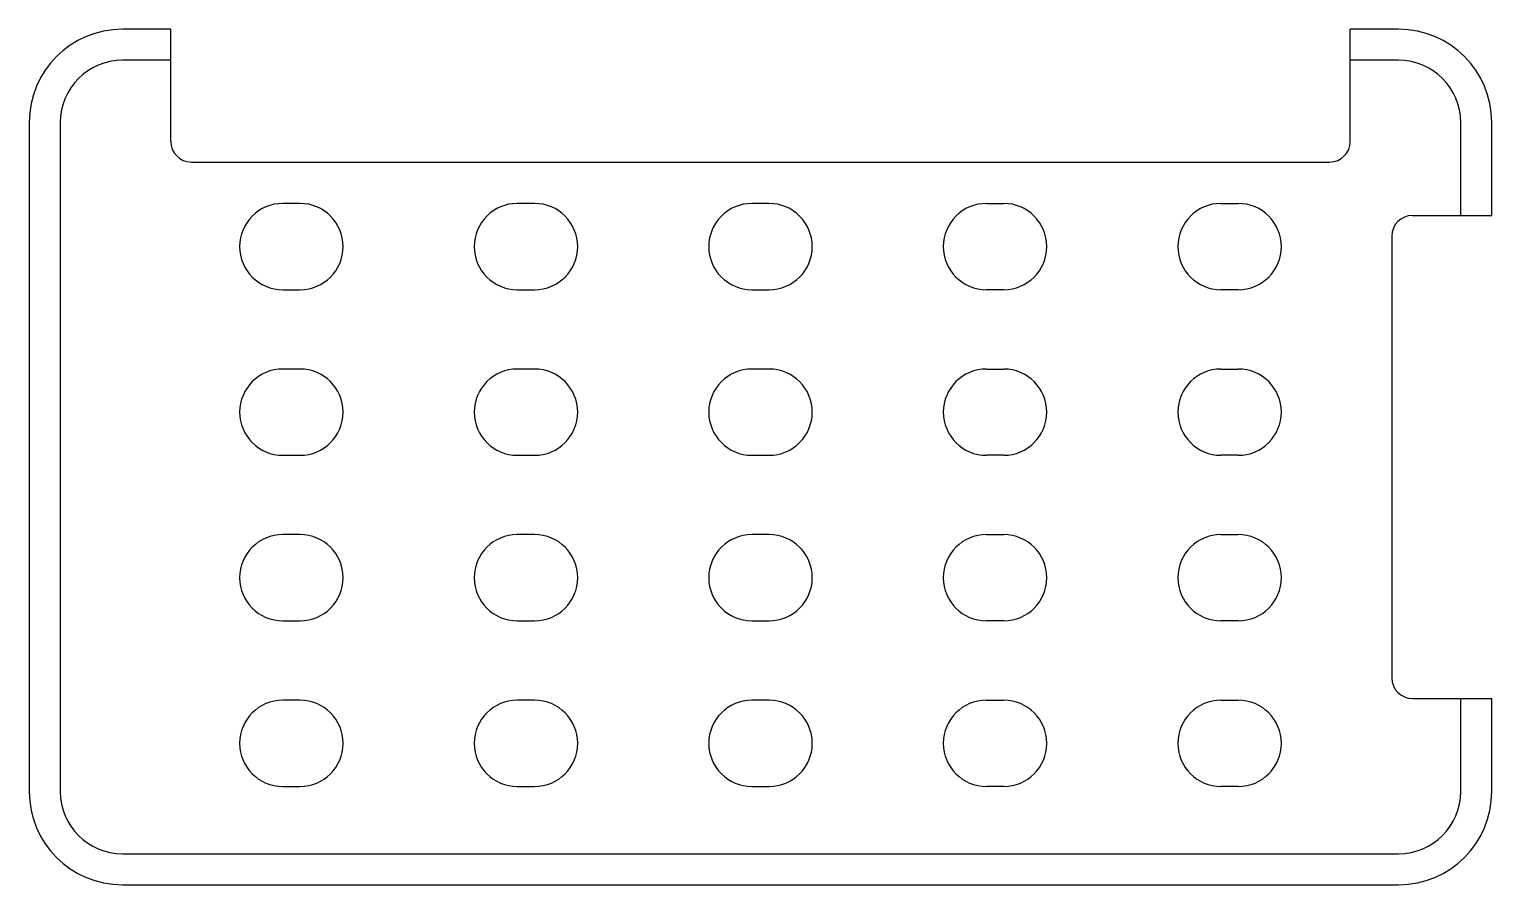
# Model space of a CAD drawing. Header units: millimetres. Extents: x -106 to 106, y -62 to 62.
import ezdxf

# ---------------------------------------------------------------- set-up
doc = ezdxf.new("R2010")
doc.units = ezdxf.units.MM
for name, color, linetype in [('material 2.0 pet-g', 7, 'Continuous'), ('profile', 2, 'Continuous'), ('slots', 4, 'Continuous')]:
    doc.layers.add(name, color=color, linetype=linetype)

msp = doc.modelspace()

# ---------------------------------------------------------------- linework, layer by layer
at = {"layer": 'material 2.0 pet-g'}
for p, q in [((-85.5, 62), (-92.5, 62)), ((-85.5, 45.75), (-85.5, 62)), ((85.5, 45.75), (85.5, 62)), ((92.5, 62), (85.5, 62)), ((-106, 48.5), (-106, -48.5)), ((106, 35), (106, 48.5)), ((-82.5, 42.75), (82.5, 42.75)), ((94.5, 35), (106, 35)), ((91.5, 32), (91.5, -32)), ((94.5, -35), (106, -35)), ((106, -48.5), (106, -35)), ((-92.5, -62), (92.5, -62))]:
    msp.add_line(p, q, dxfattribs=at)
for centre, radius, start, end in [((-92.5, 48.5), 13.5, 90, 180), ((92.5, 48.5), 13.5, 0, 90), ((-82.5, 45.75), 3, 180, 270), ((82.5, 45.75), 3, 270, 0), ((94.5, 32), 3, 90, 180), ((94.5, -32), 3, 180, 270), ((-92.5, -48.5), 13.5, 180, 270), ((92.5, -48.5), 13.5, 270, 0)]:
    msp.add_arc(centre, radius, start, end, dxfattribs=at)
at = {"layer": 'profile'}
for p, q in [((-85.5, 57.5), (-92.5, 57.5)), ((92.5, 57.5), (85.5, 57.5)), ((-101.5, 48.5), (-101.5, -48.5)), ((101.5, 35), (101.5, 48.5)), ((101.5, -48.5), (101.5, -35)), ((-92.5, -57.5), (92.5, -57.5))]:
    msp.add_line(p, q, dxfattribs=at)
for centre, start, end in [((-92.5, 48.5), 90, 180), ((92.5, 48.5), 0, 90), ((-92.5, -48.5), 180, 270), ((92.5, -48.5), 270, 0)]:
    msp.add_arc(centre, 9, start, end, dxfattribs=at)
at = {"layer": 'slots'}
for p, q in [((-66.75, 36.75), (-69.25, 36.75)), ((-32.75, 36.75), (-35.25, 36.75)), ((1.25, 36.75), (-1.25, 36.75)), ((32.75, 36.75), (35.25, 36.75)), ((66.75, 36.75), (69.25, 36.75)), ((-69.25, 24.25), (-66.75, 24.25)), ((-35.25, 24.25), (-32.75, 24.25)), ((-1.25, 24.25), (1.25, 24.25)), ((35.25, 24.25), (32.75, 24.25)), ((69.25, 24.25), (66.75, 24.25)), ((-66.75, 12.75), (-69.25, 12.75)), ((-32.75, 12.75), (-35.25, 12.75)), ((1.25, 12.75), (-1.25, 12.75)), ((32.75, 12.75), (35.25, 12.75)), ((66.75, 12.75), (69.25, 12.75)), ((-69.25, 0.25), (-66.75, 0.25)), ((-35.25, 0.25), (-32.75, 0.25)), ((-1.25, 0.25), (1.25, 0.25)), ((35.25, 0.25), (32.75, 0.25)), ((69.25, 0.25), (66.75, 0.25)), ((-66.75, -11.25), (-69.25, -11.25)), ((-32.75, -11.25), (-35.25, -11.25)), ((1.25, -11.25), (-1.25, -11.25)), ((32.75, -11.25), (35.25, -11.25)), ((66.75, -11.25), (69.25, -11.25)), ((-69.25, -23.75), (-66.75, -23.75)), ((-35.25, -23.75), (-32.75, -23.75)), ((-1.25, -23.75), (1.25, -23.75)), ((35.25, -23.75), (32.75, -23.75)), ((69.25, -23.75), (66.75, -23.75)), ((-66.75, -35.25), (-69.25, -35.25)), ((-32.75, -35.25), (-35.25, -35.25)), ((1.25, -35.25), (-1.25, -35.25)), ((32.75, -35.25), (35.25, -35.25)), ((66.75, -35.25), (69.25, -35.25)), ((-69.25, -47.75), (-66.75, -47.75)), ((-35.25, -47.75), (-32.75, -47.75)), ((-1.25, -47.75), (1.25, -47.75)), ((35.25, -47.75), (32.75, -47.75)), ((69.25, -47.75), (66.75, -47.75))]:
    msp.add_line(p, q, dxfattribs=at)
for centre, start, end in [((-69.25, 30.5), 90, 270), ((-66.75, 30.5), 270, 90), ((-35.25, 30.5), 90, 270), ((-32.75, 30.5), 270, 90), ((-1.25, 30.5), 90, 270), ((1.25, 30.5), 270, 90), ((32.75, 30.5), 90, 270), ((35.25, 30.5), 270, 90), ((66.75, 30.5), 90, 270), ((69.25, 30.5), 270, 90), ((-69.25, 6.5), 90, 270), ((-66.75, 6.5), 270, 90), ((-35.25, 6.5), 90, 270), ((-32.75, 6.5), 270, 90), ((-1.25, 6.5), 90, 270), ((1.25, 6.5), 270, 90), ((32.75, 6.5), 90, 270), ((35.25, 6.5), 270, 90), ((66.75, 6.5), 90, 270), ((69.25, 6.5), 270, 90), ((-69.25, -17.5), 90, 270), ((-66.75, -17.5), 270, 90), ((-35.25, -17.5), 90, 270), ((-32.75, -17.5), 270, 90), ((-1.25, -17.5), 90, 270), ((1.25, -17.5), 270, 90), ((32.75, -17.5), 90, 270), ((35.25, -17.5), 270, 90), ((66.75, -17.5), 90, 270), ((69.25, -17.5), 270, 90), ((-69.25, -41.5), 90, 270), ((-66.75, -41.5), 270, 90), ((-35.25, -41.5), 90, 270), ((-32.75, -41.5), 270, 90), ((-1.25, -41.5), 90, 270), ((1.25, -41.5), 270, 90), ((32.75, -41.5), 90, 270), ((35.25, -41.5), 270, 90), ((66.75, -41.5), 90, 270), ((69.25, -41.5), 270, 90)]:
    msp.add_arc(centre, 6.25, start, end, dxfattribs=at)

doc.saveas('drawing.dxf')
